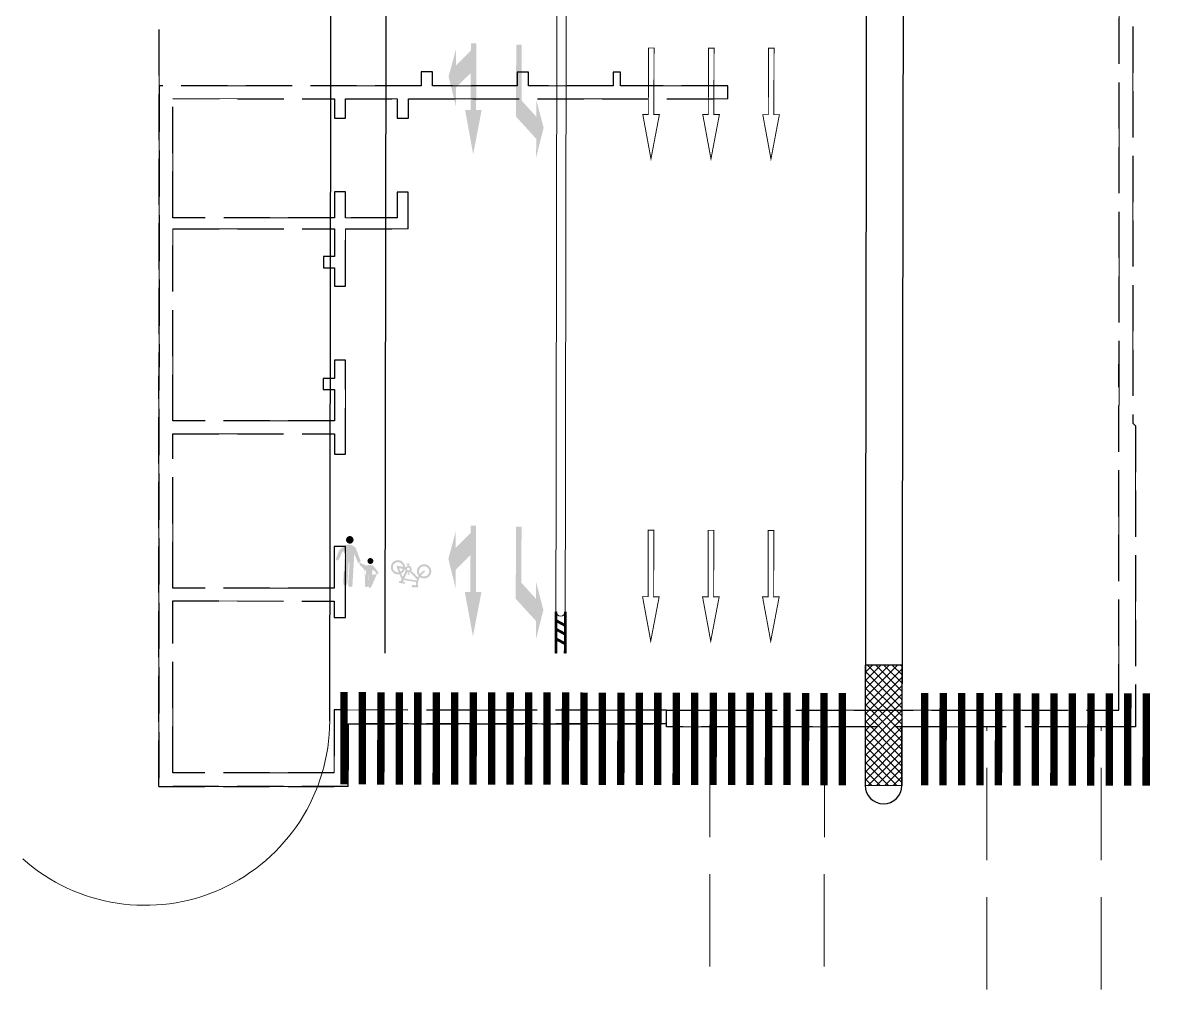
# Model space of a CAD drawing. Extents: x 0 to 531375, y 0 to 4335249.
# Drawn here: x 497925.7 to 497987.1, y 4326307.7 to 4326360.2 of the extents above; entities that cross this region are included whole.
import ezdxf

# ---------------------------------------------------------------- set-up
doc = ezdxf.new("R2010")
doc.units = 0
doc.linetypes.add('DASH', pattern=[0.35, 0.25, -0.1])
doc.linetypes.add('DASHED', pattern=[19.049999999999997, 12.7, -6.349999999999999])
doc.layers.get('0').update_dxf_attribs({"lineweight": 15})
for name, color, linetype, lineweight in [('_平面辅助线', 7, 'Continuous', 15), ('c-标牌', 7, 'Continuous', 15), ('D-分隔带', 3, 'Continuous', 15), ('DL', 7, 'Continuous', 15), ('PP-COM', 7, 'Continuous', 15), ('tj-标志标线', 7, 'Continuous', 15), ('tj-标线', 7, 'Continuous', 15), ('tj标线', 7, 'Continuous', 15), ('ZHUCIBX', 7, 'Continuous', 15), ('地铁', 4, 'Continuous', 15), ('标线-z', 7, 'Continuous', 15), ('道路中线_K', 7, 'Continuous', 15), ('道路偏置线', 3, 'Continuous', 30)]:
    doc.layers.add(name, color=color, linetype=linetype, lineweight=lineweight)
doc.layers.get('标线-z').off()
doc.linetypes.add('FENCELINE2', pattern='A,6.349999999999998,-2.54,[132,ltypeshp.shx,S=2.54,R=0,X=-2.54,Y=0],-2.54,25.4', length=36.83)

# ---------------------------------------------------------------- blocks, each defined once
blk = doc.blocks.new('A$C7CA21273')
blk.add_hatch(color=256).paths.add_polyline_path([(30.12501207890432, 2.40061706578288), (18.12500733816136, 4.650617954672356), (18.12500733816136, 3.150617362079713), (0.125000227047849, 3.150617362080851), (0.125000227047849, 1.650616769487129), (18.12500733816136, 1.650616769487129), (18.12500733816136, 0.1506161768945448)])
at = {"layer": '道路中线_K', "color": 0, "linetype": 'ByBlock', "const_width": 0.25}
blk.add_lwpolyline([(18.12500733816136, 1.650616769487129), (18.12500733816136, 0.1506161768945446), (30.12501207890432, 2.40061706578288), (18.12500733816136, 4.650617954672356), (18.12500733816136, 3.150617362079713), (0.125000227047849, 3.150617362080851), (0.125000227047849, 1.650616769487129)], close=True, dxfattribs=at)
blk = doc.blocks.new('右侧人行道1')
at = {"layer": 'PP-COM'}
h = blk.add_hatch(color=255, dxfattribs=at)
edge = h.paths.add_edge_path()
edge.add_ellipse((573.1419118214397, 303.5700588300824), major_axis=(1.561422635737062, 1.545068723537879), ratio=0.9999999999509949, start_angle=136.8200537581089, end_angle=316.8200537581087)
edge.add_ellipse((573.1419118214397, 303.5700588300824), major_axis=(1.561422635738664, 1.545068723539463), ratio=0.9999999999444192, start_angle=316.820053757948, end_angle=496.8200537579478)
h = blk.add_hatch(color=255, dxfattribs=at)
edge = h.paths.add_edge_path()
edge.add_ellipse((573.0485790399833, 295.2825522646308), major_axis=(3.912730509424032, 3.871749643804657), ratio=0.9999999999462078, start_angle=0.04471768269429947, end_angle=70.52957133934947)
edge.add_line((570.7024331446738, 300.2620607465506), (567.549831988752, 297.1261666889949))
edge.add_line((567.5498319892213, 297.1261666864157), (566.1464191580598, 292.1255763510121))
edge.add_ellipse((566.9469366595148, 291.9100409671664), major_axis=(-0.5831156204960684, 0.5892876577098743), ratio=0.9999999999720036, start_angle=30.23237517636118, end_angle=201.8223368235909)
edge.add_line((567.7073225555941, 291.5797425210476), (569.2123901929599, 295.5513534526995))
edge.add_line((569.2123901927844, 295.5513534545898), (570.8672531856191, 297.6637939732955))
edge.add_line((570.8672531861813, 297.6637939810753), (571.4742114402733, 278.1633401835216))
edge.add_ellipse((572.6741216368973, 278.4092008247971), major_axis=(0.8706397768976826, 0.8615209347964986), ratio=0.9999999999308647, start_angle=146.8812109781232, end_angle=315.2216368555941)
edge.add_line((573.8989600017667, 278.4074908494949), (573.5797210941728, 290.4507184444121))
edge.add_line((573.5797210959718, 290.4507184326649), (574.1196130724493, 290.4650297563899))
edge.add_line((574.1196130728349, 290.4650297611952), (574.4722053014692, 277.1635544261496))
edge.add_ellipse((575.6951579013839, 277.8195380419493), major_axis=(0.9864595368698996, 0.9761276303861683), ratio=0.9999999999514988, start_angle=163.5104388180123, end_angle=285.8925286449175)
edge.add_line((576.9041010010988, 277.1380806639791), (576.4085659748162, 295.8320460851016))
edge.add_line((576.4085659747942, 295.832046084106), (578.8728190669643, 290.8785427375963))
edge.add_ellipse((579.2402300396934, 291.9604126960039), major_axis=(0.812150782891292, 0.8036445384627089), ratio=0.999999999943508, start_angle=206.5437629455698, end_angle=316.2898186451692)
edge.add_line((580.3826157702132, 291.9801176041365), (576.9582865717903, 299.1573544940271))
h = blk.add_hatch(color=255, dxfattribs=at)
edge = h.paths.add_edge_path()
edge.add_ellipse((586.0443326681852, 292.4000112041831), major_axis=(1.221727432702545, 1.208931394840369), ratio=0.9999999999447408, start_angle=91.8200537842194, end_angle=451.8200537842193)
edge = h.paths.add_edge_path()
edge.add_line((591.145115206018, 286.3124559670687), (587.7478391175982, 290.0201058090096))
edge.add_line((584.8952092044055, 290.0561859235168), (587.7478391161258, 290.0201058190352))
edge.add_line((582.9735784139484, 288.7207304239273), (584.895209205827, 290.05618591851))
edge.add_line((583.9456593263894, 287.9087693244219), (584.2149066877328, 277.7514633933661))
edge.add_line((583.1193559309468, 287.4400772824883), (583.9456593259283, 287.9087693417866))
edge.add_ellipse((586.9827889781445, 277.7940703332424), major_axis=(0.6172226394402183, 0.6107580188937201), ratio=0.9999999998607364, start_angle=134.463418824919, end_angle=321.7058201886941)
edge.add_ellipse((585.0164752854033, 277.9035949483514), major_axis=(-0.5738674989881192, 0.5799416486679637), ratio=0.9999999999752257, start_angle=56.04810715551682, end_angle=228.1670964856956)
edge.add_line((582.5576378349214, 287.5368843078613), (583.1193559311941, 287.4400772769092))
edge.add_line((585.9504763428121, 283.9966628402471), (586.1146876477997, 277.8018223277162))
edge.add_line((585.6710966713727, 283.989257119596), (585.9504763417262, 283.9966628473434))
edge.add_line((585.8323492137714, 277.9060354009271), (585.671096672705, 283.9892571103867))
edge.add_ellipse((590.6431435551494, 285.8714589104057), major_axis=(0.4749168984818652, 0.4699427492144477), ratio=0.9999999999525032, start_angle=208.2150104103339, end_angle=358.79148955401)
edge.add_line((587.5716758035122, 288.2282813563943), (590.4468367619147, 285.2328229493558))
edge.add_line((587.8497994551435, 277.736119017005), (587.5716758029048, 288.2282813542288))
edge.add_ellipse((580.2511532632633, 290.3248161971568), major_axis=(0.3945846537748218, 0.3904518823935916), ratio=0.9999999999377774, start_angle=359.6514482317546, end_angle=539.3071752738014)
edge.add_line((579.8090224405751, 289.977211304009), (582.5576378345894, 287.5368843039498))
edge.add_line((580.5705739529802, 290.7792786359787), (582.9735784157692, 288.7207304210953))
h = blk.add_hatch(color=255, dxfattribs=at)
edge = h.paths.add_edge_path()
edge.add_line((587.5716758035122, 288.2282813563943), (590.4468367619147, 285.2328229493558))
edge.add_ellipse((590.6431435551494, 285.8714589104057), major_axis=(0.4749168984844812, 0.4699427492170364), ratio=0.9999999999426537, start_angle=208.215010410569, end_angle=356.8090922013077)
edge.add_line((591.1434826003388, 286.3142377287149), (587.7478391192681, 290.0201058084273))
edge.add_line((587.7478391192852, 290.0201058015227), (584.8952092075651, 290.0561859060043))
edge.add_line((584.8952092044055, 290.0561859235168), (582.9735784125269, 288.7207304289341))
edge.add_line((582.9735784139484, 288.7207304239273), (580.5736682895432, 290.7766278547701))
edge.add_ellipse((580.2511532632633, 290.3248161971568), major_axis=(0.3945846537743379, 0.3904518823931134), ratio=0.9999999999412063, start_angle=9.781384492331426, end_angle=179.3071752737531)
edge.add_line((579.8518761992453, 289.9391640871763), (582.5576378335517, 287.5368843112588))
edge.add_line((582.5576378349214, 287.5368843078613), (583.1193559311941, 287.4400772769092))
edge.add_line((583.1193559309468, 287.4400772824883), (583.9456593259283, 287.9087693417866))
edge.add_line((583.9456593263894, 287.9087693244219), (584.2149066877328, 277.7514633933661))
edge.add_ellipse((585.0164752854033, 277.9035949483514), major_axis=(-0.5738674989941933, 0.5799416486741023), ratio=0.9999999999568876, start_angle=56.04810715600357, end_angle=225.4730110353126)
edge.add_line((585.8323492137714, 277.9060354009271), (585.671096672705, 283.9892571103867))
edge.add_line((585.6710966713727, 283.989257119596), (585.9504763417262, 283.9966628473434))
edge.add_line((585.9504763428121, 283.9966628402471), (586.1145564158887, 277.8067730266479))
edge.add_ellipse((586.9827889781445, 277.7940703332424), major_axis=(-0.6107580189571773, 0.6172226395043467), ratio=0.9999999996554096, start_angle=44.46341883877803, end_angle=221.9342873362031)
edge.add_line((587.8496152758597, 277.7430671975017), (587.5716758042417, 288.2282813521985))
h = blk.add_hatch(color=255, dxfattribs=at)
edge = h.paths.add_edge_path()
edge.add_ellipse((586.0443326681852, 292.4000112041831), major_axis=(1.221727432698253, 1.208931394836123), ratio=0.999999999948, start_angle=136.8200537580371, end_angle=316.8200537580371)
edge.add_ellipse((586.0443326681852, 292.4000112041831), major_axis=(1.221727432699467, 1.208931394837322), ratio=0.9999999999396186, start_angle=316.8200537578091, end_angle=496.820053757809)
blk = doc.blocks.new('总图提取 2015 11 6')
at = {"layer": '地铁', "linetype": 'DASH', "lineweight": -3, "ltscale": 10}
for points in [[(106984.4587130748, 293903.2735242557), (106974.2087140147, 293903.2779067808), (106974.2288734204, 293950.4279024069), (107004.2788706868, 293950.4150542197), (107004.3084794069, 294019.6654350297), (106971.3584848246, 294019.6795231476), (106971.3711405757, 294049.2795330312), (106974.4711364614, 294049.2782076001), (106974.4761944511, 294061.0781939028), (106984.3761807206, 294061.0739610745), (106984.370140469, 294046.9466676804), (106984.3631401719, 294030.5739638607), (107004.06313984, 294030.565540927), (107004.0835986056, 294078.415536557), (106971.2336016022, 294078.4295818693), (106971.2394604508, 294092.1325993722), (106971.2522645515, 294122.0795778795)], [(107029.1989671076, 294114.3548015011), (107029.1919978731, 294098.0548029908), (107027.0419980697, 294098.0557222457), (107026.9955115597, 293989.3307229382), (107046.7455097317, 293989.3222786484), (107046.7592130152, 294021.3722757193), (107055.1592122388, 294021.3686842195), (107055.1275728785, 293947.3687002419), (107046.7275736549, 293947.3722917329), (107046.7412769018, 293979.4222888038), (107026.9912787179, 293979.4307330935), (107026.9671322446, 293922.9557382507), (107027.1170680968, 293922.8056741305), (107027.1100988624, 293906.5056756201), (107001.710101184, 293906.5165356542), (107001.7101651526, 293906.6661484973), (106984.4601667752, 293906.6735238881), (106984.4587130748, 293903.2735242557)]]:
    blk.add_lwpolyline(points, dxfattribs=at)
for points in [[(107001.7101011841, 293906.5165356592), (107001.7101653182, 293906.6665356454), (107001.7101653182, 293906.6665356454), (107001.7104859885, 293907.4165355768), (107011.8604850607, 293907.4121958392), (107011.8604850607, 293907.4121958388), (107012.5604849967, 293907.4118965466), (107012.5604849967, 293907.4118965466), (107016.7604846129, 293907.4101007929), (107016.7604846128, 293907.4101007929), (107017.4604845488, 293907.4098015007), (107017.4604845488, 293907.4098015007), (107026.2104837491, 293907.4060603472), (107026.2415780789, 293980.1310536998), (107027.9915779191, 293980.1303054691), (107027.9912786269, 293979.430305533), (107026.991278718, 293979.4307330935), (107026.9671322447, 293922.9557382557), (107027.1170680969, 293922.8056741355), (107027.1100988625, 293906.505675625)], [(106984.3218819052, 293934.073585524), (106984.3224804873, 293935.4735853961), (106983.7227877908, 293935.4738418001), (106983.7221892083, 293934.073841928), (106974.9718828035, 293934.0775832004), (106974.974640559, 293940.5275826733), (106983.7249469688, 293940.5238413934), (106983.7244980318, 293939.473841427), (106984.3244979769, 293939.4735849033), (106984.3249469137, 293940.5235848625), (106987.1246394045, 293940.5223878247), (106987.1241904675, 293939.4723878654), (106987.7241904127, 293939.47213133), (106987.7246393496, 293940.522131278), (107005.0246377838, 293940.5147345082), (107005.0249370751, 293941.2147343997), (106999.2249375897, 293941.2172142417), (106999.225258259, 293941.9672141731), (106998.8252582956, 293941.9673851968), (106998.8249376263, 293941.2173852651), (106994.2249380473, 293941.2193520366), (106994.2252587162, 293941.969351968), (106993.625258771, 293941.9696085034), (106993.6249381017, 293941.219608572), (106989.0249385229, 293941.2215753433), (106989.0252591919, 293941.9715752753), (106988.4252592467, 293941.9718318104), (106988.4249385775, 293941.2218318782), (106974.2249398779, 293941.2279032156), (106974.2087140148, 293903.2779067858), (106984.4587130748, 293903.2735242607), (106984.4601667753, 293906.673523893), (107001.7001651995, 293906.6661527779), (107001.7004858688, 293907.4161527094), (106984.3107947068, 293907.4235878269), (106984.3107947068, 293907.4235878269), (106983.7104875131, 293907.4238444937), (106983.7090338126, 293904.0238448614), (106974.9590346155, 293904.027586004), (106974.9630109139, 293913.327585097), (106983.7130101111, 293913.323843956), (106983.712625308, 293912.4238440382), (106984.3126252535, 293912.4235875028), (106984.3142713549, 293916.2735871511), (106983.7142714103, 293916.2738436865), (106983.7133094021, 293914.0238438927), (106974.9633102186, 293914.0275850331), (106974.966880336, 293922.3775842699), (106983.7168795198, 293922.3738431288), (106983.7164093264, 293921.2741272494), (106984.3164090287, 293921.273302674), (106984.3185897009, 293926.3735862277), (106983.7185897557, 293926.3738427631), (106983.7181621968, 293925.3738428542), (106983.1181622518, 293925.37409939), (106983.117905716, 293924.774099445), (106983.7179056614, 293924.7738429095), (106983.717178811, 293923.0738430648), (106974.9671796416, 293923.0775842058), (106974.971626255, 293933.4775832553), (106983.7216254245, 293933.4738421143), (106983.7209840859, 293931.9738422512), (106983.120984141, 293931.974098787), (106983.1207276052, 293931.3740988417), (106983.7207275506, 293931.3738423063), (106983.7202999916, 293930.3738423977), (106984.3206071853, 293930.3735857309), (106984.3219326182, 293933.4735854475), (106987.7216250588, 293933.4721318783), (106987.7224801768, 293935.4721316955), (106987.1224802316, 293935.4723882309), (106987.1218816491, 293934.0723883589)]]:
    blk.add_lwpolyline(points, close=True, dxfattribs=at)
blk = doc.blocks.new('A$C1FB5052D')
blk.add_blockref('总图提取 2015 11 6', (-107044.5254360331, -294821.7270694748))
blk = doc.blocks.new('天津2000地铁')
at = {"layer": '地铁', "linetype": 'DASH', "ltscale": 20}
for p, q in [((-40.6205317590502, -1278.194893134758), (-40.46533432934665, -915.2100766748188)), ((-34.42053234286141, -1278.197583744302), (-34.26533489610302, -915.2127275401725)), ((-25.63303224131232, -1307.434958186), (-25.46533570042811, -915.2164900591597)), ((-19.43303282809211, -1307.437655597925), (-19.26533626718446, -915.2191409245132))]:
    blk.add_line(p, q, dxfattribs=at)
for points in [[(-60.06672295831958, -918.453545219032), (-70.31672201835318, -918.4491626939273), (-70.29656261265336, -871.2991670679186), (-40.24656534627138, -871.3120152550982), (-40.21695662618731, -802.0616344450391), (-73.1669512084627, -802.0475463271722), (-73.15429545738152, -772.4475364435347), (-70.05429957166778, -772.4488618746982), (-70.04924158194626, -760.6488755719037), (-60.14925531244079, -760.6531084002927), (-60.15529556409457, -774.7804017943562), (-60.1622958612279, -791.1531056141248), (-40.46229619310179, -791.1615285478183), (-40.44183742752648, -743.3115329177817), (-73.29183443091459, -743.2974876054794), (-73.28597558227194, -729.5944701025728), (-73.27317148161819, -699.6474915953005)], [(-15.3264689255011, -707.3722679736675), (-15.33343815994158, -723.6722664839472), (-17.48343796339759, -723.6713472291012), (-17.52992447337601, -832.3963465365814), (2.220073698641499, -832.4047908263748), (2.233776982160634, -800.3547937554539), (10.63377620569372, -800.3583852553273), (10.6021368454094, -874.3583692328536), (2.202137621876318, -874.3547777419443), (2.215840868724626, -842.3047806710238), (-17.53415731513814, -842.2963363812886), (-17.55830378847895, -898.7713312240667), (-17.40836793623748, -898.9213953442523), (-17.41533717067795, -915.2213938546483), (-42.81533484904502, -915.2105338205583), (-42.81527088051371, -915.0609209774412), (-60.06526925782964, -915.0535455867067), (-60.06672295831958, -918.453545219032)]]:
    blk.add_lwpolyline(points, dxfattribs=at)
for points in [[(-42.81533484895772, -915.2105338156107), (-42.81527071489835, -915.0605338293827), (-42.81527071489835, -915.0605338293827), (-42.81495004460157, -914.3105338979512), (-32.66495097233565, -914.3148736355361), (-32.6649509723502, -914.3148736359436), (-31.96495103633788, -914.3151729281523), (-31.96495103632333, -914.3151729281523), (-27.76495142022032, -914.3169686819313), (-27.76495142023487, -914.3169686819313), (-27.06495148420799, -914.31726797414), (-27.06495148420799, -914.31726797414), (-18.31495228398125, -914.3210091275978), (-18.28385795420036, -841.5960157749361), (-16.53385811395128, -841.5967640056624), (-16.53415740617492, -842.2967639417619), (-17.53415731505083, -842.2963363812886), (-17.55830378839164, -898.7713312191188), (-17.40836793615017, -898.9213953393045), (-17.41533717059065, -915.2213938497008)], [(-60.20355412788922, -887.6534839507657), (-60.20295554571203, -886.2534840787412), (-60.80264824222832, -886.2532276746933), (-60.80324682478385, -887.6532275467762), (-69.55355322959076, -887.6494862744001), (-69.55079547410425, -881.1994868014591), (-60.80048906426236, -881.2032280813437), (-60.80093800129544, -882.2532280477462), (-60.20093805620854, -882.253484571469), (-60.2004891193501, -881.2034846122841), (-57.40079662855714, -881.204681650095), (-57.40124556557566, -882.2546816093962), (-56.80124562037236, -882.2549381447606), (-56.80079668344115, -881.2049381967518), (-39.50079824922432, -881.2123349665197), (-39.50049895797565, -880.5123350751237), (-45.30049844335008, -880.5098552330745), (-45.30017777408646, -879.7598553016433), (-45.70017773751169, -879.7596842779893), (-45.70049840674618, -880.5096842096538), (-50.300497985736, -880.5077174382167), (-50.30017731682164, -879.7577175067273), (-50.90017726209771, -879.7574609713629), (-50.9004979313322, -880.5074609027942), (-55.50049751017649, -880.5054941314737), (-55.50017684117483, -879.7554941995185), (-56.10017678636359, -879.7552376643288), (-56.1004974555981, -880.5052375965753), (-70.30049615516327, -880.4991662591347), (-70.31672201826586, -918.4491626889793), (-60.06672295823228, -918.4535452140843), (-60.06526925774233, -915.0535455817587), (-42.82527083353489, -915.060916696908), (-42.82495016430039, -914.3109167654184), (-60.21464132626715, -914.3034816478031), (-60.21464132623805, -914.3034816478612), (-60.81494851995376, -914.303224981064), (-60.81640222045826, -917.7032246133895), (-69.56640141752723, -917.6994834707583), (-69.5624251191475, -908.3994843777035), (-60.81242592199123, -908.4032255187633), (-60.81281072508136, -909.303225436597), (-60.21281077955791, -909.3034819719613), (-60.21116467821411, -905.4534823236752), (-60.81116462280625, -905.453225788311), (-60.81212663091718, -907.7032255820233), (-69.56212581448197, -907.6994844416623), (-69.55855569701815, -899.3494852049042), (-60.80855651323509, -899.3532263459638), (-60.80902670671639, -900.4529422253837), (-60.20902700441366, -900.4537668008123), (-60.20684633219206, -895.3534832471049), (-60.80684627739538, -895.3532267116824), (-60.8072738362971, -896.3532266205874), (-61.40727378128213, -896.3529700847574), (-61.40753031708299, -896.9529700298443), (-60.80753037166141, -896.9532265652088), (-60.80825722203008, -898.6532264099804), (-69.55825639147952, -898.6494852689792), (-69.5538097780518, -888.2494862194291), (-60.80381060860236, -888.2532273605466), (-60.80445194711501, -889.7532272235838), (-61.40445189202728, -889.7529706877541), (-61.40470842784271, -890.3529706331319), (-60.80470848245022, -890.3532271684962), (-60.80513604146837, -891.3532270771101), (-60.20482884773811, -891.3534837438492), (-60.20350341485755, -888.2534840272855), (-56.80381097423378, -888.2549375965027), (-56.80295585628482, -886.2549377792748), (-57.40295580144447, -886.2546812438521), (-57.40355438401457, -887.6546811158769)]]:
    blk.add_lwpolyline(points, close=True, dxfattribs=at)

msp = doc.modelspace()

# ---------------------------------------------------------------- hatches: boundary and pattern name
h = msp.add_hatch()
h.set_pattern_fill('ANSI37', color=256, scale=0.1, style=0)
h.set_pattern_definition([(45, (0, 0), (-0.2245064030267288, 0.2245064030267288), []), (135, (0, 0), (-0.2245064030267288, -0.2245064030267288), [])])
h.paths.add_polyline_path([(497973.3295115562, 4326325.413234433), (497971.3295094112, 4326325.413463753), (497971.3192010357, 4326318.904700488), (497973.3191985271, 4326318.901532955)])
at = {"layer": 'tj-标志标线', "ltscale": 0.5}
for points in [[(497953.5054853004, 4326352.911129847), (497953.5091406744, 4326353.911123167), (497952.4135344721, 4326355.115136061), (497952.4179209214, 4326356.315128043), (497952.4277904298, 4326359.015110007), (497952.7277884255, 4326359.014013394), (497952.717918917, 4326356.314031431), (497952.7167226127, 4326355.986760891), (497953.5135271227, 4326355.11111515), (497953.5168169591, 4326356.011109137), (497953.9113312257, 4326354.509657009)], [(497953.4929184196, 4326326.79848386), (497953.4965737936, 4326327.798477178), (497952.4009675913, 4326329.002490072), (497952.4053540406, 4326330.202482055), (497952.4152235491, 4326332.902464018), (497952.7152215447, 4326332.901367406), (497952.7053520363, 4326330.201385443), (497952.7041557319, 4326329.874114902), (497953.5009602419, 4326328.998469161), (497953.5042500785, 4326329.898463149), (497953.8987643447, 4326328.39701102)]]:
    msp.add_hatch(color=256, dxfattribs=at).paths.add_polyline_path(points)
at = {"layer": 'tj-标线', "lineweight": 211}
h = msp.add_hatch(color=256, dxfattribs=at)
edge = h.paths.add_edge_path(flags=16)
edge.add_line((497946.2975353857, 4326330.737540019), (497945.983293605, 4326330.790012014))
edge.add_arc((497945.9773767589, 4326330.754577496), 0.0359251199714988, 80.52022848739395, 201.750723246122)
edge.add_line((497945.9440093328, 4326330.741264754), (497946.0659179025, 4326330.435709719))
edge.add_arc((497946.0200753015, 4326330.710672311), 0.2787579097161754, 5.530963471415589, 279.465465162429, ccw=False)
edge = h.paths.add_edge_path(flags=16)
edge.add_line((497946.2853357372, 4326330.624840475), (497946.0835093389, 4326330.658547109))
edge.add_line((497946.0835093398, 4326330.658547109), (497946.1592370999, 4326330.469130343))
edge.add_arc((497946.0203511053, 4326330.710518557), 0.2784916314427874, 299.9145562723125, 342.0823064702531)
edge = h.paths.add_edge_path(flags=16)
edge.add_line((497946.2754280072, 4326330.178503682), (497946.4356153322, 4326330.522641079))
edge.add_arc((497946.5877552002, 4326330.615869957), 0.1784325162776323, 183.7893081072849, 211.4993003982476, ccw=False)
edge.add_line((497946.4097127699, 4326330.60407776), (497946.3923644488, 4326330.606974577))
edge.add_arc((497946.0200941933, 4326330.710657814), 0.3864393308511573, 297.6637866234122, 344.4366273464845, ccw=False)
edge.add_line((497946.1995111525, 4326330.368393427), (497946.2754280062, 4326330.178503682))
edge = h.paths.add_edge_path(flags=16)
edge.add_arc((497946.5877552002, 4326330.615869957), 0.0829870271983929, 170.5202284873932, 530.5202284873944)
edge = h.paths.add_edge_path(flags=16)
edge.add_line((497947.0264831352, 4326329.990810235), (497947.0483343836, 4326330.05295079))
edge.add_line((497947.0483343832, 4326330.05295079), (497946.6710130151, 4326330.458052658))
edge.add_arc((497946.6192956278, 4326330.543930831), 0.1002484349833804, 271.61908445341555, 301.05711212194603, ccw=False)
edge.add_line((497946.6221281047, 4326330.443722419), (497946.6323328161, 4326330.378964568))
edge.add_line((497946.6323328156, 4326330.378964568), (497946.6745387622, 4326330.382414981))
edge.add_line((497946.674538764, 4326330.382414981), (497946.6793567549, 4326330.323480627))
edge.add_line((497946.6793567537, 4326330.323480627), (497946.5402220426, 4326330.31210611))
edge.add_line((497946.540222042, 4326330.31210611), (497946.5359416046, 4326330.364465032))
edge.add_line((497946.5359416053, 4326330.364465032), (497946.5779345061, 4326330.36728715))
edge.add_line((497946.5779345062, 4326330.36728715), (497946.5742579118, 4326330.437948664))
edge.add_arc((497946.5877552002, 4326330.615869956), 0.1784325162109856, 248.9887403930142, 265.6617937935506, ccw=False)
edge.add_line((497946.523777969, 4326330.449301422), (497946.3662985819, 4326330.101047645))
edge.add_line((497946.3662985822, 4326330.101047646), (497947.0264831344, 4326329.990810235))
edge = h.paths.add_edge_path(flags=16)
edge.add_arc((497947.4373194462, 4326330.489356945), 0.2787789312498743, 234.565346823725, 574.292090948133)
edge.add_arc((497948.0635132602, 4326329.661058757), 1.088194614089849, 127.74053334810719, 141.9150076447697, ccw=False)
edge.add_arc((497947.4379530864, 4326330.467733058), 0.0673934994321536, 62.68692495106899, 126.9476221971689, ccw=False)
edge.add_arc((497947.4423861372, 4326330.493602268), 0.0431101439704738, -53.25419874729988, 52.0853606376387, ccw=False)
edge.add_arc((497948.0463049112, 4326329.684733314), 0.9663386540745792, 126.7458012782936, 143.1566500595831)
edge.add_line((497947.2729654227, 4326330.264178243), (497947.2756906509, 4326330.262214203))
edge = h.paths.add_edge_path()
edge.add_arc((497947.4373194471, 4326330.489356945), 0.3864393307044398, 234.5653467787799, 580.1867700104143)
edge.add_arc((497948.0635132611, 4326329.661058757), 1.088194614212931, 147.8582825339555, 152.4512116110678)
edge.add_line((497947.0987010643, 4326330.164352848), (497946.7391133345, 4326330.521377213))
edge.add_arc((497946.5858271912, 4326330.615944693), 0.1801101052017545, 328.3281406573496, 446.4360126141834)
edge.add_line((497946.5970234124, 4326330.795706466), (497946.5918393427, 4326330.850530235))
edge.add_line((497946.5918393431, 4326330.850530236), (497946.6446092413, 4326330.855520094))
edge.add_line((497946.6446092406, 4326330.855520092), (497946.6385217307, 4326330.919898135))
edge.add_line((497946.6385217307, 4326330.919898135), (497946.4797624375, 4326330.904886048))
edge.add_line((497946.4797624376, 4326330.904886046), (497946.4858499476, 4326330.840508004))
edge.add_line((497946.4858499484, 4326330.840508005), (497946.5381909747, 4326330.845457309))
edge.add_line((497946.5381909737, 4326330.845457309), (497946.5433750434, 4326330.790633542))
edge.add_arc((497946.600999072, 4326330.600664765), 0.1985161559815918, 106.8743458127037, 145.160088345308)
edge.add_line((497946.4380666481, 4326330.714074153), (497946.4064356225, 4326330.719355891))
edge.add_arc((497946.0200941933, 4326330.710657814), 0.3864393308035612, 1.289737449831725, 282.9197767683715)
edge.add_line((497946.106496834, 4326330.334001552), (497946.2188597346, 4326330.052372045))
edge.add_line((497946.2188597357, 4326330.052372045), (497946.1896616584, 4326329.98726839))
edge.add_line((497946.1896616582, 4326329.98726839), (497946.0965733535, 4326329.948106685))
edge.add_arc((497946.110504261, 4326329.91499258), 0.03592511999725601, 112.8162048067496, 170.520228437986)
edge.add_arc((497946.1098649212, 4326329.902052203), 0.0395764995555837, 151.5445510887961, 258.3471659737706)
edge.add_line((497946.1018712154, 4326329.863291396), (497946.3812598015, 4326329.816639177))
edge.add_arc((497946.3842182233, 4326329.834356437), 0.0179625600012391, 260.520228487393, 360.4708551377793)
edge.add_line((497946.402180176, 4326329.834504051), (497946.401991371, 4326329.857478186))
edge.add_arc((497946.3660674642, 4326329.857182959), 0.0359251200555933, 0.4708552180334537, 53.71444016037885)
edge.add_line((497946.3873283108, 4326329.886141388), (497946.3048726702, 4326329.946679088))
edge.add_line((497946.30487267, 4326329.946679088), (497946.3349053119, 4326330.022153678))
edge.add_line((497946.3349053123, 4326330.022153678), (497947.0021454173, 4326329.910738132))
edge.add_line((497947.0021454178, 4326329.910738134), (497946.9948866565, 4326329.867267209))
edge.add_line((497946.9948866562, 4326329.867267209), (497946.9940895801, 4326329.850293006))
edge.add_line((497946.99408958, 4326329.850293006), (497946.9973011041, 4326329.833606336))
edge.add_line((497946.9973011034, 4326329.833606335), (497947.0012646979, 4326329.772161405))
edge.add_arc((497946.9706307034, 4326329.760733188), 0.0326962668664677, -30.662113290531522, 20.458366338473184, ccw=False)
edge.add_arc((497946.9706307034, 4326329.760733188), 0.0326962667963254, 278.2174070806852, 329.3378867461657, ccw=False)
edge.add_line((497946.9753039691, 4326329.72837262), (497946.8431646958, 4326329.750437195))
edge.add_arc((497946.8325143743, 4326329.686655059), 0.0646652160044609, 80.52022843249587, 170.5202284873942)
edge.add_arc((497946.8318776682, 4326329.682340468), 0.0648944832583486, 166.667378825208, 260.4473003153779)
edge.add_arc((497946.8316961394, 4326329.681261792), 0.0638006387103993, 260.447300256267, 271.3243636059881)
edge.add_line((497946.8331707286, 4326329.617478195), (497947.0904493978, 4326329.623098483))
edge.add_arc((497947.09007279, 4326329.640338428), 0.017244057612352, 271.2514355422048, 332.0852797621229)
edge.add_line((497947.1053104203, 4326329.632265505), (497947.1221412054, 4326329.664033587))
edge.add_arc((497947.0903961396, 4326329.680852178), 0.0359251200151891, 332.0852796488471, 387.0312845620203)
edge.add_line((497947.1223967465, 4326329.697179317), (497947.093597836, 4326329.75362415))
edge.add_arc((497947.1575990476, 4326329.786278427), 0.071850240022818, 173.4815518581533, 207.0312846212011, ccw=False)
edge.add_arc((497948.0463049112, 4326329.684733314), 0.9663386539507108, 161.5145896878365, 173.481551837254, ccw=False)
edge.add_arc((497948.0463049112, 4326329.684733314), 0.9663386537949004, 149.5476275494243, 161.5145896984775, ccw=False)
at = {"layer": 'tj标线', "linetype": 'Continuous', "lineweight": 25}
for points in [[(497949.1599709035, 4326356.681505838), (497949.1559307293, 4326355.681514), (497948.7623982724, 4326357.283117011), (497949.1684552698, 4326358.781488699), (497949.1648191127, 4326357.881496044), (497949.968044724, 4326358.678257376), (497949.9696607923, 4326359.078254111), (497950.2696583436, 4326359.077042059), (497950.2551137178, 4326355.477071442), (497950.5551112683, 4326355.475859387), (497950.0954185236, 4326353.077697055), (497949.6551186142, 4326355.479495544), (497949.9551161655, 4326355.478283493), (497949.9631965139, 4326357.478267169)], [(497949.1474040227, 4326330.56885985), (497949.1433638486, 4326329.568868011), (497948.7498313917, 4326331.170471022), (497949.155888389, 4326332.66884271), (497949.1522522319, 4326331.768850056), (497949.9554778433, 4326332.565611387), (497949.9570939115, 4326332.965608123), (497950.2570914629, 4326332.964396072), (497950.2425468371, 4326329.364425451), (497950.5425443875, 4326329.3632134), (497950.082851643, 4326326.965051066), (497949.6425517334, 4326329.366849557), (497949.9425492848, 4326329.365637504), (497949.9506296332, 4326331.365621181)]]:
    msp.add_hatch(color=256, dxfattribs=at).paths.add_polyline_path(points)

# ---------------------------------------------------------------- linework, layer by layer
at = {"color": 7}
msp.add_lwpolyline([(497925.6929449569, 4326314.918898896, 0.6460107104552955), (497942.3246809803, 4326322.387731431)], format="xyb", dxfattribs=at)
at = {"layer": '_平面辅助线', "const_width": 0.4}
for points in [[(497943.0987352126, 4326323.94940144), (497943.0908163787, 4326318.949407712)], [(497944.0987339584, 4326323.947817673), (497944.0908151246, 4326318.947823944)], [(497945.0987327043, 4326323.946233907), (497945.0908138705, 4326318.946240176)], [(497946.0987314501, 4326323.94465014), (497946.0908126164, 4326318.944656411)], [(497947.098730196, 4326323.943066373), (497947.0908113622, 4326318.943072645)], [(497948.0987289418, 4326323.941482608), (497948.0908101081, 4326318.941488879)], [(497949.0987276877, 4326323.939898842), (497949.0908088539, 4326318.939905112)], [(497950.0987264335, 4326323.938315074), (497950.0908075998, 4326318.938321346)], [(497951.0987251794, 4326323.936731308), (497951.0908063456, 4326318.936737578)], [(497952.0987239252, 4326323.935147542), (497952.0908050915, 4326318.935153813)], [(497953.0987226711, 4326323.933563776), (497953.0908038373, 4326318.933570046)], [(497954.098721417, 4326323.931980009), (497954.0908025832, 4326318.931986282)], [(497955.0987201628, 4326323.930396243), (497955.090801329, 4326318.930402514)], [(497956.0987189087, 4326323.928812477), (497956.0908000749, 4326318.928818748)], [(497957.0987176545, 4326323.927228712), (497957.0907988208, 4326318.927234981)], [(497958.0987164004, 4326323.925644945), (497958.0907975666, 4326318.925651216)], [(497959.0987151462, 4326323.924061178), (497959.0907963125, 4326318.924067448)], [(497960.0987138921, 4326323.922477412), (497960.0907950583, 4326318.922483682)], [(497961.098712638, 4326323.920893646), (497961.0907938042, 4326318.920899916)], [(497962.0987113839, 4326323.91930988), (497962.09079255, 4326318.919316148)], [(497963.0987101297, 4326323.917726113), (497963.0907912959, 4326318.917732383)], [(497964.0987088757, 4326323.916142347), (497964.0907900417, 4326318.916148617)], [(497965.0987076215, 4326323.91455858), (497965.0907887876, 4326318.914564852)], [(497966.0987063674, 4326323.912974814), (497966.0907875334, 4326318.912981085)], [(497967.0987051132, 4326323.911391048), (497967.0907862793, 4326318.911397318)], [(497968.0987038591, 4326323.90980728), (497968.0907850251, 4326318.909813551)], [(497969.0987026049, 4326323.908223515), (497969.090783771, 4326318.908229786)], [(497970.0987013508, 4326323.906639748), (497970.0907825169, 4326318.906646019)], [(497974.5555358793, 4326323.899581153), (497974.5476170459, 4326318.899587424)], [(497975.5555346253, 4326323.897997386), (497975.5476157918, 4326318.898003656)], [(497976.5555333711, 4326323.896413619), (497976.5476145376, 4326318.896419888)], [(497977.5555321169, 4326323.894829852), (497977.5476132835, 4326318.894836122)], [(497978.5555308628, 4326323.893246084), (497978.5476120293, 4326318.893252355)], [(497979.5555296086, 4326323.891662317), (497979.5476107752, 4326318.891668588)], [(497980.5555283545, 4326323.89007855), (497980.5476095211, 4326318.890084821)], [(497981.5555271003, 4326323.888494782), (497981.5476082669, 4326318.888501053)], [(497982.5555258462, 4326323.886911016), (497982.5476070128, 4326318.886917287)], [(497983.5555245921, 4326323.885327249), (497983.5476057586, 4326318.885333518)], [(497984.5555233379, 4326323.883743482), (497984.5476045045, 4326318.883749752)], [(497985.5555220837, 4326323.882159715), (497985.5476032503, 4326318.882165985)], [(497986.5555208296, 4326323.880575947), (497986.5476019962, 4326318.880582218)]]:
    msp.add_lwpolyline(points, dxfattribs=at)
at = {"layer": 'c-标牌', "const_width": 0.15}
for points in [[(497954.5840832696, 4326328.314648107), (497954.5804906835, 4326326.046269434)], [(497955.0840829762, 4326328.314106016), (497955.0804899943, 4326326.045477549)], [(497954.5799798987, 4326327.357865619), (497955.0795493743, 4326327.085674328)], [(497954.5833094729, 4326327.826068247), (497955.0828789495, 4326327.553876956)], [(497954.5538907743, 4326326.853084159), (497955.053460251, 4326326.580892868)]]:
    msp.add_lwpolyline(points, dxfattribs=at)
at = {"layer": 'D-分隔带', "color": 30, "linetype": 'FENCELINE2', "ltscale": 0.1, "flags": 128}
for points in [[(497954.9025893032, 4326391.646438707), (497954.8921971669, 4326391.129079811), (497954.8725615955, 4326390.124948529), (497954.853498484, 4326389.120816339), (497954.8350459968, 4326388.116683183), (497954.8172422976, 4326387.112548999), (497954.8001255507, 4326386.108413728), (497954.7837339198, 4326385.104277307), (497954.7681055691, 4326384.10013968), (497954.7532786625, 4326383.096000781), (497954.7392913638, 4326382.091860553), (497954.7261818376, 4326381.087718935), (497954.7139882473, 4326380.083575866), (497954.7027487574, 4326379.079431286), (497954.6925015316, 4326378.075285135), (497954.683284734, 4326377.071137351), (497954.6751365285, 4326376.066987875), (497954.6680950792, 4326375.062836648), (497954.6621985502, 4326374.058683605), (497954.6574851053, 4326373.05452869), (497954.6539929086, 4326372.050371842), (497954.6517601242, 4326371.046212996), (497954.5804906217, 4326326.046269434)], [(497955.7291609614, 4326391.629835444), (497955.7051413946, 4326391.127792295), (497955.6584380015, 4326390.123703882), (497955.6131657584, 4326389.119613202), (497955.5694200758, 4326388.115520104), (497955.5272963634, 4326387.111424438), (497955.4868900313, 4326386.107326051), (497955.4482964895, 4326385.103224793), (497955.4116111481, 4326384.099120515), (497955.376929417, 4326383.095013062), (497955.3443467063, 4326382.090902284), (497955.3139584259, 4326381.086788032), (497955.2858599859, 4326380.082670153), (497955.2601467964, 4326379.078548495), (497955.2369142672, 4326378.074422911), (497955.2162578087, 4326377.070293245), (497955.1982728305, 4326376.066159347), (497955.1830547428, 4326375.06202107), (497955.1706989555, 4326374.057878258), (497955.1613008789, 4326373.053730762), (497955.1549559228, 4326372.04957843), (497955.1517594972, 4326371.045421111), (497955.0804899947, 4326326.04547755)]]:
    msp.add_lwpolyline(points, dxfattribs=at)
at = {"layer": 'D-分隔带', "color": 30, "linetype": 'FENCELINE2', "ltscale": 0.1}
msp.add_lwpolyline([(497954.5840832703, 4326328.314648107, 0.9999999999999998), (497955.0840829765, 4326328.314106016)], format="xyb", dxfattribs=at)
at = {"layer": 'DL', "color": 7}
msp.add_lwpolyline([(497925.6929449569, 4326314.918898896, 0.6460107104552955), (497942.3246809803, 4326322.387731431)], format="xyb", dxfattribs=at)
at = {"layer": 'ZHUCIBX', "color": 7}
msp.add_lwpolyline([(497925.6929449569, 4326314.918898896, 0.6460107104552955), (497942.3246809803, 4326322.387731431)], format="xyb", dxfattribs=at)
at = {"layer": '道路偏置线', "color": 1}
msp.add_lwpolyline([(497942.3246809803, 4326322.387731431), (497942.6328955886, 4326516.996075522)], dxfattribs=at)
at = {"layer": '道路偏置线', "color": 40}
for points in [[(497973.6328570909, 4326516.947219464), (497973.3191985271, 4326318.901532953)], [(497971.604117511, 4326498.802480887), (497971.3192010357, 4326318.904700486)]]:
    msp.add_lwpolyline(points, dxfattribs=at)
at = {"layer": '道路偏置线', "color": 5}
msp.add_lwpolyline([(497945.3305022228, 4326326.060919274), (497945.4017717259, 4326371.060862838)], dxfattribs=at)
at = {"layer": '道路偏置线'}
msp.add_lwpolyline([(497973.3295115562, 4326325.413234433), (497971.3295094112, 4326325.413463753), (497971.3192010357, 4326318.904700488), (497973.3191985271, 4326318.901532955), (497973.3295115562, 4326325.413234433)], close=True, dxfattribs=at)
at = {"layer": '道路偏置线', "color": 40}
msp.add_lwpolyline([(497971.3192010357, 4326318.904700486, 0.9999999995343392), (497973.319198527, 4326318.901532953)], format="xyb", dxfattribs=at)

# ---------------------------------------------------------------- block references
at = {"layer": '地铁', "color": 1}
msp.add_blockref('天津2000地铁', (498003.3843082828, 4327237.285216006), dxfattribs=at)
at = {"layer": '地铁'}
msp.add_blockref('A$C1FB5052D', (498003.3843082828, 4327237.285216006), dxfattribs=at)
at = {"layer": '标线-z', "linetype": 'DASHED', "lineweight": 30, "xscale": 0.2000000000488683, "yscale": 0.2000000000488683, "zscale": 0.2000000000488683, "rotation": 269.8320756764866}
for p in [(497959.26263338, 4326358.855737464), (497962.512629304, 4326358.850590222), (497965.7626252279, 4326358.84544298), (497959.2500664992, 4326332.743091476), (497962.5000624232, 4326332.737944233), (497965.7500583472, 4326332.732796991)]:
    msp.add_blockref('A$C7CA21273', p, dxfattribs=at)
at = {"layer": '标线-z', "xscale": 0.0937500000120206, "yscale": 0.0937500000120206, "zscale": 0.0937500000120206, "rotation": 355.1283982334642}
msp.add_blockref('右侧人行道1', (497887.4577611404, 4326308.402037081), dxfattribs=at)

doc.saveas('drawing.dxf')
